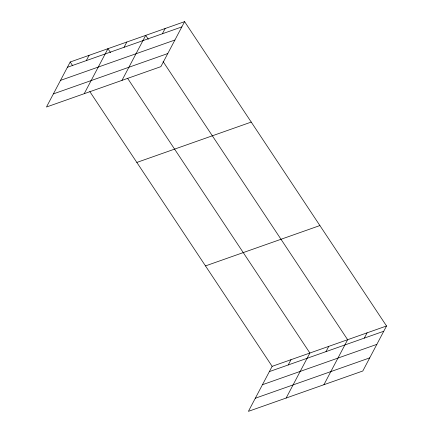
<?xml version="1.0" encoding="UTF-8"?>
<svg xmlns="http://www.w3.org/2000/svg" width="433" height="433" viewBox="0 0 433 433"><rect width="100%" height="100%" fill="white"/><g stroke="black" fill="none" stroke-linecap="round" stroke-linejoin="round"><path stroke-width="0.65" d="M184.599 21.65L70.195 62.006L46.466 107.016L160.865 66.655L184.599 21.65L386.534 325.984L362.805 370.994L248.401 411.35L272.135 366.345L386.534 325.984M86.291 60.615L89.074 55.348M84.218 93.696L107.947 48.691L110.539 52.593M124.049 47.294L126.826 42.028M121.971 80.381L145.699 35.371L148.292 39.279M162.37 33.779L165.146 28.513M288.232 364.949L291.008 359.682M286.159 398.03L309.887 353.025L127.567 78.259M325.984 351.634L328.761 346.368M323.911 384.715L347.639 339.705L163.1 61.594M364.31 338.113L367.087 332.847M67.418 67.272L181.822 26.916M60.501 80.386L174.905 40.031M53.378 93.901L167.782 53.54M136.833 162.44L251.237 122.079M205.491 265.911L319.895 225.555M269.358 371.611L383.757 331.25M262.441 384.726L376.845 344.365M255.318 398.236L369.722 357.88M70.195 62.006L72.414 65.356M89.815 91.579L272.135 366.345"/></g></svg>
